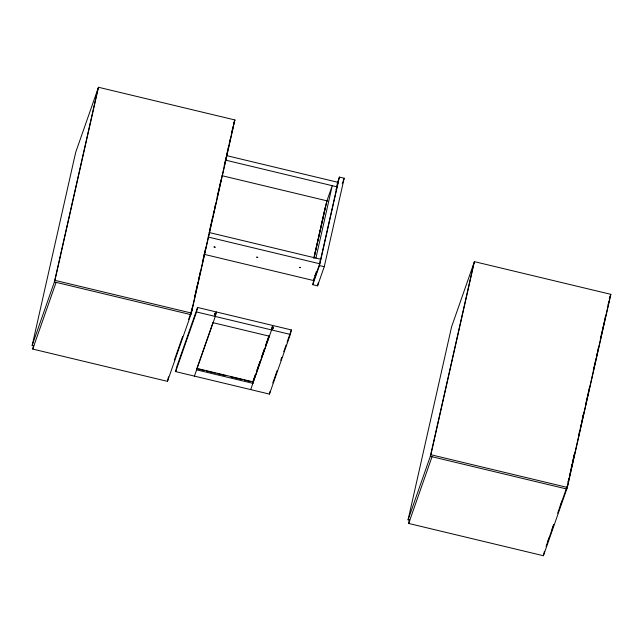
<?xml version="1.0" encoding="UTF-8"?>
<svg xmlns="http://www.w3.org/2000/svg" width="643" height="643" viewBox="0 0 643 643"><rect width="100%" height="100%" fill="white"/><g stroke="black" fill="none" stroke-linecap="round" stroke-linejoin="round"><path stroke-width="0.96" d="M33.854 345.886L32.15 345.476L75.673 152.391L98.475 87.263L234.92 119.96L191.397 313.053L167.477 381.355L32.737 349.069L33.549 345.468M97.913 88.863L54.398 281.947L190.842 314.644L234.357 121.551M32.15 345.476L54.952 280.356L98.475 87.263M167.477 381.355L168.49 376.854M175.652 371.614L176.664 367.113L197.562 307.458L291.367 329.931L290.347 334.44L269.457 394.095L175.652 371.614L196.541 311.959L197.562 307.458M191.301 311.734L192.185 307.812M194.612 297.042L197.915 282.357M198.357 280.396L199.242 276.482M199.684 274.521L200.568 270.607M202.336 262.778L205.639 248.085M209.393 231.44L211.378 222.631M211.82 220.67L212.704 216.755M213.146 214.794L214.031 210.88M214.473 208.919L215.349 205.004M217.117 197.176L221.088 179.55M224.182 165.838L226.167 157.029M226.609 155.067L227.493 151.153M227.935 149.192L228.812 145.278M229.254 143.317L230.138 139.402M231.906 131.574L232.79 127.652M215.333 315.295L215.992 313.398L214.971 313.149L214.609 314.765L215.63 315.006M216.321 311.951L215.301 316.452L194.411 376.115M272.6 325.438L271.587 329.939L250.698 389.602M271.611 328.782L272.278 326.885L273.299 327.126L272.937 328.742L271.917 328.493M269.457 394.095L270.068 391.394M314.202 256.356L325.229 207.432M314.162 257.176L326.732 201.404M313.921 258.566L326.925 200.833L332.23 185.69L315.914 258.1M337.189 183.456L339.416 177.082L344.19 178.224L324.249 266.724L317.546 285.854L312.771 284.704L314.306 277.897M204.088 254.315L313.768 280.597L314.379 277.897M313.768 280.597L319.675 263.751L338.025 182.331L226.4 155.582M312.771 284.704L319.475 265.583L339.416 177.082M317.546 285.854L318.205 282.936M409.784 520.259L408.08 519.849L451.603 326.765L474.405 261.645L610.85 294.333L567.327 487.426L543.407 555.737L408.675 523.45L409.487 519.841M473.851 263.236L430.328 456.321L566.772 489.018L610.295 295.933M408.08 519.849L430.89 454.73L474.405 261.645M543.407 555.737L544.428 551.228M568.099 482.081L568.934 478.352M569.352 476.487L570.823 469.969M571.241 468.104L572.117 464.246M572.551 462.309L573.419 458.451M573.853 456.522L574.729 452.656M582.341 418.866L583.209 415.008M583.426 414.076L583.844 412.211M568.115 482.194L568.999 478.271M570.759 470.443L574.729 452.817M578.483 436.171L579.809 430.296M580.251 428.334L581.135 424.42M581.577 422.467L582.454 418.545M582.896 416.592L583.78 412.669M585.548 404.841L589.518 387.215M593.272 370.569L595.916 358.818M596.358 356.865L597.243 352.943M597.685 350.99L598.569 347.067M600.329 339.239L604.307 321.613M604.75 319.651L605.626 315.737M608.053 304.967L608.72 302.033M32.737 349.069L56.102 282.357M233.698 123.432L234.92 119.96M232.356 128.881L233.345 126.06M174.414 359.935L182.644 336.45M188.568 319.531L191.855 310.135M214.304 315.046L214.971 313.149M196.726 368.986L212.978 322.585M252.337 383.3L255.359 374.676M257.015 369.942L260.005 361.422M261.331 357.629L264.313 349.109M265.969 344.375L268.951 335.855M252.377 383.702L255.697 374.234M257.023 370.44L260.005 361.921M261.331 358.135L264.651 348.667M265.977 344.873L268.959 336.353M252.683 383.413L269.264 336.072M272.64 329.023L273.299 327.126M336.707 186.076L338.025 182.331M336.016 189.677L336.683 187.772M342.277 183.689L344.19 178.224M272.793 382.963L277.101 370.649M280.75 360.233L281.747 357.395M283.74 351.713L286.055 345.082M287.051 342.245L291.367 329.931M314.789 276.096L316.428 271.41M320.021 261.138L320.688 259.242L209.063 232.493M314.966 275.919L315.166 275.349M408.675 523.45L432.032 456.731M609.307 298.746L610.85 294.333M547.362 542.62L549.018 537.886M551.999 529.366L553.663 524.632M557.642 513.267L561.95 500.953M546.068 546.534L553.639 524.921M560.222 506.121L567.785 484.517M225.38 160.091L337.004 186.832M222.02 175.692L327.817 201.05M208.051 237.002L319.675 263.751M319.475 265.583L324.249 266.724M196.541 311.959L290.347 334.44M54.952 280.356L191.397 313.053M213.114 322.714L269.393 336.201M198.703 369.195L204.578 370.601M206.483 371.059L215.252 373.165M217.173 373.623L225.926 375.721M230.773 376.878L242.451 379.683M244.364 380.134L250.231 381.54M430.89 454.73L567.327 487.426M196.935 368.399L196.605 369.854L252.892 383.341L253.213 381.886L196.935 368.399M214.095 246.936L215.1 247.193L214.095 246.936M256.75 257.136L257.739 257.425L256.75 257.136M299.389 267.351L300.377 267.641L299.389 267.351"/></g></svg>
